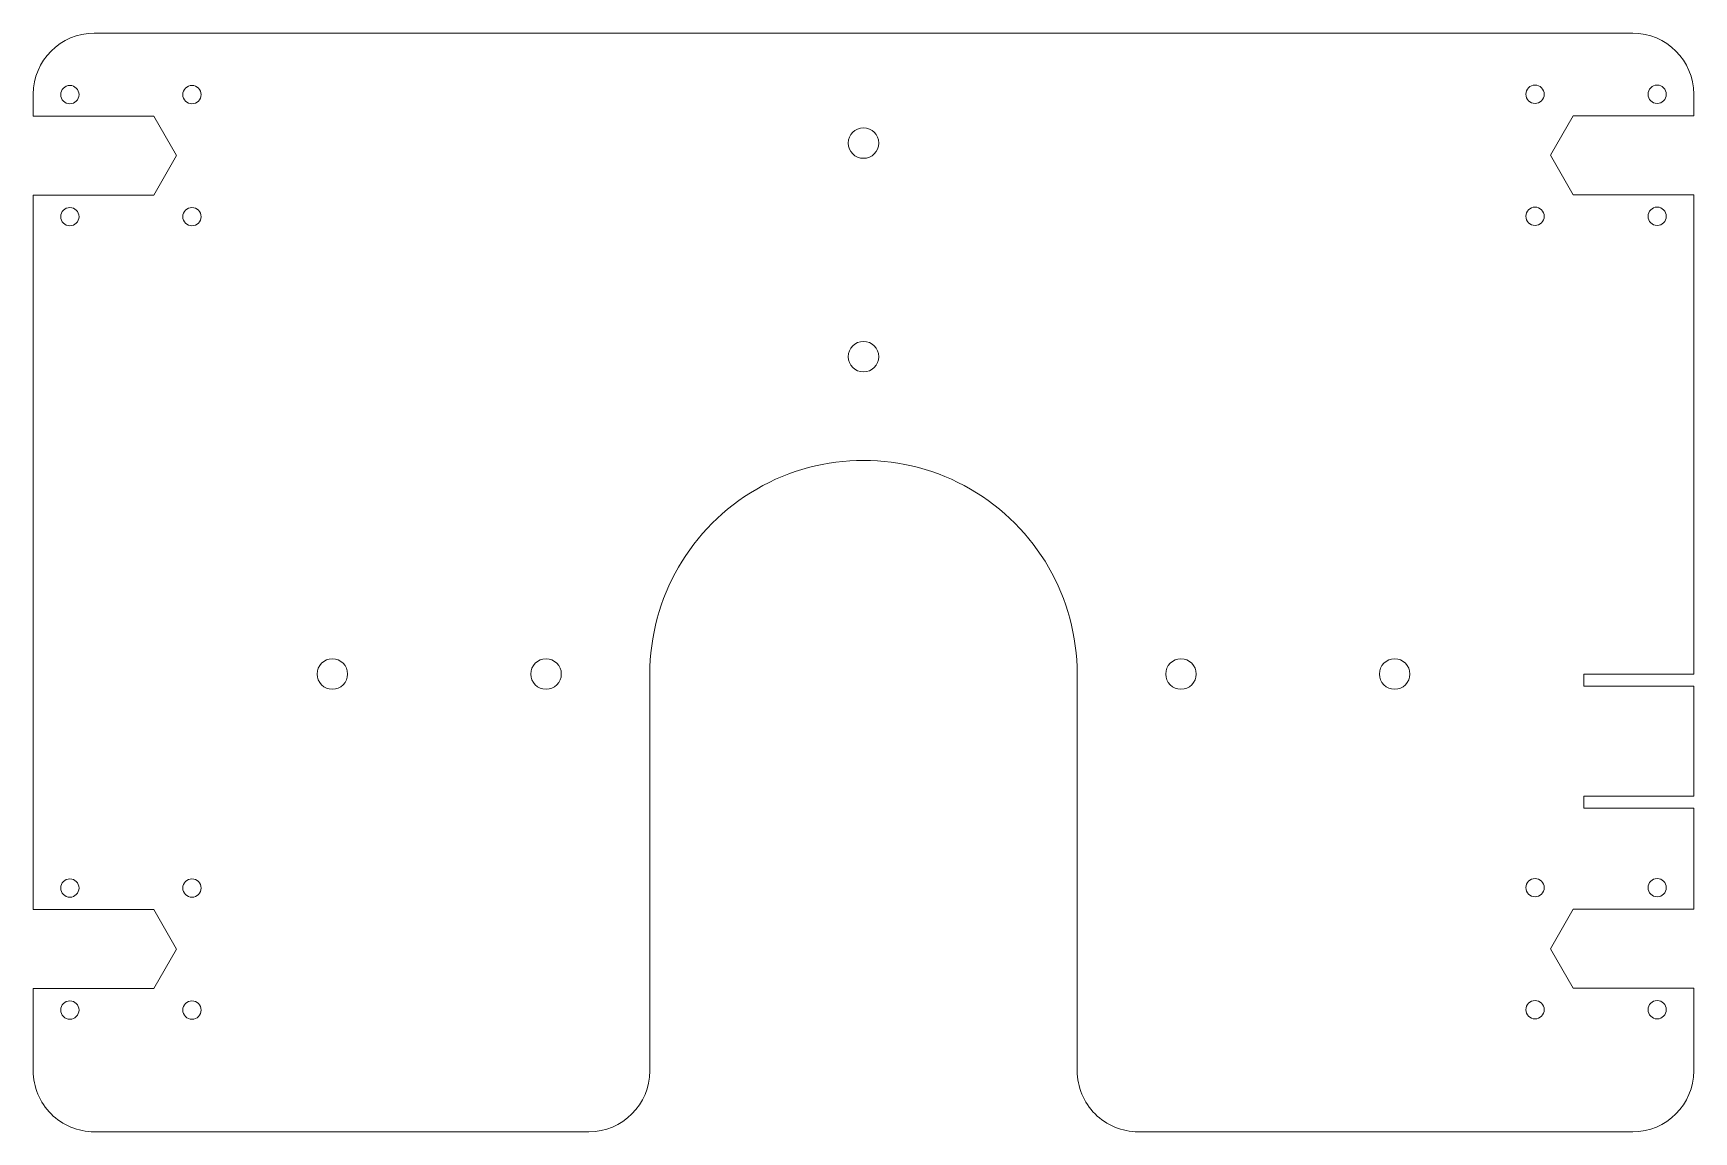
# Model space of a CAD drawing. Header units: millimetres. Extents: x -136 to 136, y -75 to 105.
import ezdxf

# ---------------------------------------------------------------- set-up
doc = ezdxf.new("R2010")
doc.units = ezdxf.units.MM
doc.layers.get('0').update_dxf_attribs({"linetype": 'CONTINUOUS', "lineweight": 0})

msp = doc.modelspace()

# ---------------------------------------------------------------- linework, layer by layer
for p, q in [((-126, 105), (126, 105)), ((-136, 95), (-136, 91.42)), ((136, 91.48), (136, 95)), ((-116.26, 91.42), (-136, 91.42)), ((-112.52, 84.94), (-116.26, 91.42)), ((112.52, 85), (116.26, 91.48)), ((116.26, 91.48), (136, 91.48)), ((-112.52, 84.94), (-116.26, 78.47)), ((112.52, 85), (116.26, 78.53)), ((-116.26, 78.47), (-136, 78.47)), ((-136, 78.47), (-136, -38.58)), ((116.26, 78.53), (136, 78.53)), ((136, 0), (136, 78.53)), ((-35, 0), (-35, -65)), ((35, 0), (35, 0)), ((35, 0), (35, -65)), ((118, 0), (118, -2)), ((136, 0), (118, 0)), ((118, -2), (136, -2)), ((136, -20), (136, -2)), ((136, -20), (118, -20)), ((118, -20), (118, -21.99)), ((118, -21.99), (136, -22)), ((136, -23.99), (136, -22)), ((136, -23.99), (136, -38.53)), ((-116.26, -38.58), (-136, -38.58)), ((-112.52, -45.06), (-116.26, -38.58)), ((112.52, -45), (116.26, -38.53)), ((116.26, -38.53), (136, -38.53)), ((-112.52, -45.06), (-116.26, -51.53)), ((112.52, -45), (116.26, -51.48)), ((-116.26, -51.53), (-136, -51.53)), ((-136, -51.53), (-136, -65)), ((116.26, -51.48), (136, -51.48)), ((136, -65), (136, -51.48)), ((-126, -75), (-45, -75)), ((45, -75), (123, -75)), ((123, -75), (126, -75))]:
    msp.add_line(p, q)
for centre, radius in [((-130, 94.94), 1.5), ((-110, 94.94), 1.5), ((110, 95), 1.5), ((130, 95), 1.5), ((0, 87), 2.5), ((-130, 74.94), 1.5), ((-110, 74.94), 1.5), ((110, 75), 1.5), ((130, 75), 1.5), ((0, 52), 2.5), ((-87, 0), 2.5), ((-52, 0), 2.5), ((52, 0), 2.5), ((87, 0), 2.5), ((-130, -35.06), 1.5), ((-110, -35.06), 1.5), ((110, -35), 1.5), ((130, -35), 1.5), ((-130, -55.06), 1.5), ((-110, -55.06), 1.5), ((110, -55), 1.5), ((130, -55), 1.5)]:
    msp.add_circle(centre, radius)
for centre, radius, start, end in [((-126, 95), 10, 90, 180), ((126, 95), 10, 360, 90), ((0, 0), 35, 359.9991, 180), ((-126, -65), 10, 179.9919, 270), ((-45, -65), 10, 270, 359.9991), ((45, -65), 10, 179.9991, 270), ((126, -65), 10, 270, 0)]:
    msp.add_arc(centre, radius, start, end)

doc.saveas('drawing.dxf')
